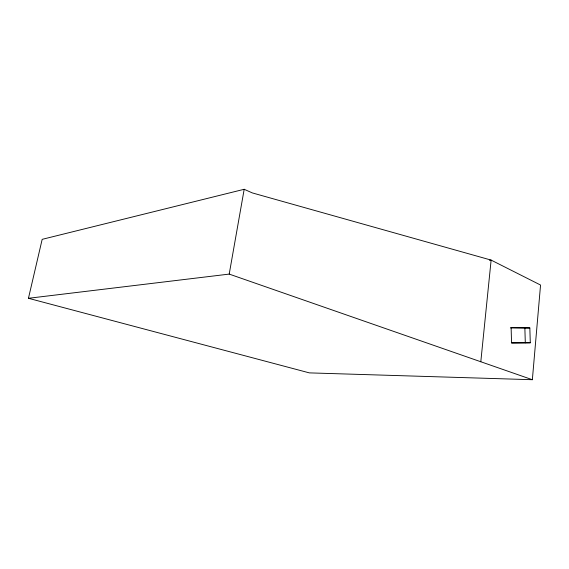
<?xml version="1.0" encoding="UTF-8"?>
<svg xmlns="http://www.w3.org/2000/svg" width="569" height="569" viewBox="0 0 569 569"><rect width="100%" height="100%" fill="white"/><g stroke="black" fill="none" stroke-linecap="round" stroke-linejoin="round"><path stroke-width="0.85" d="M532.356 379.715L540.55 285.041L491.125 260.097L252.287 192.905L244.186 189.285L42.177 239.343L28.45 298.291L309.344 372.88L532.356 379.715L229.207 274.094L28.45 298.291M480.805 361.756L491.125 260.097L489.447 260.268M229.207 274.094L244.186 189.285M510.365 327.851L529.839 327.957L530.287 342.78L511.645 342.929M530.287 342.78L511.552 342.929L511.126 327.652L529.839 327.957M524.867 328.078L525.301 342.823"/></g></svg>
